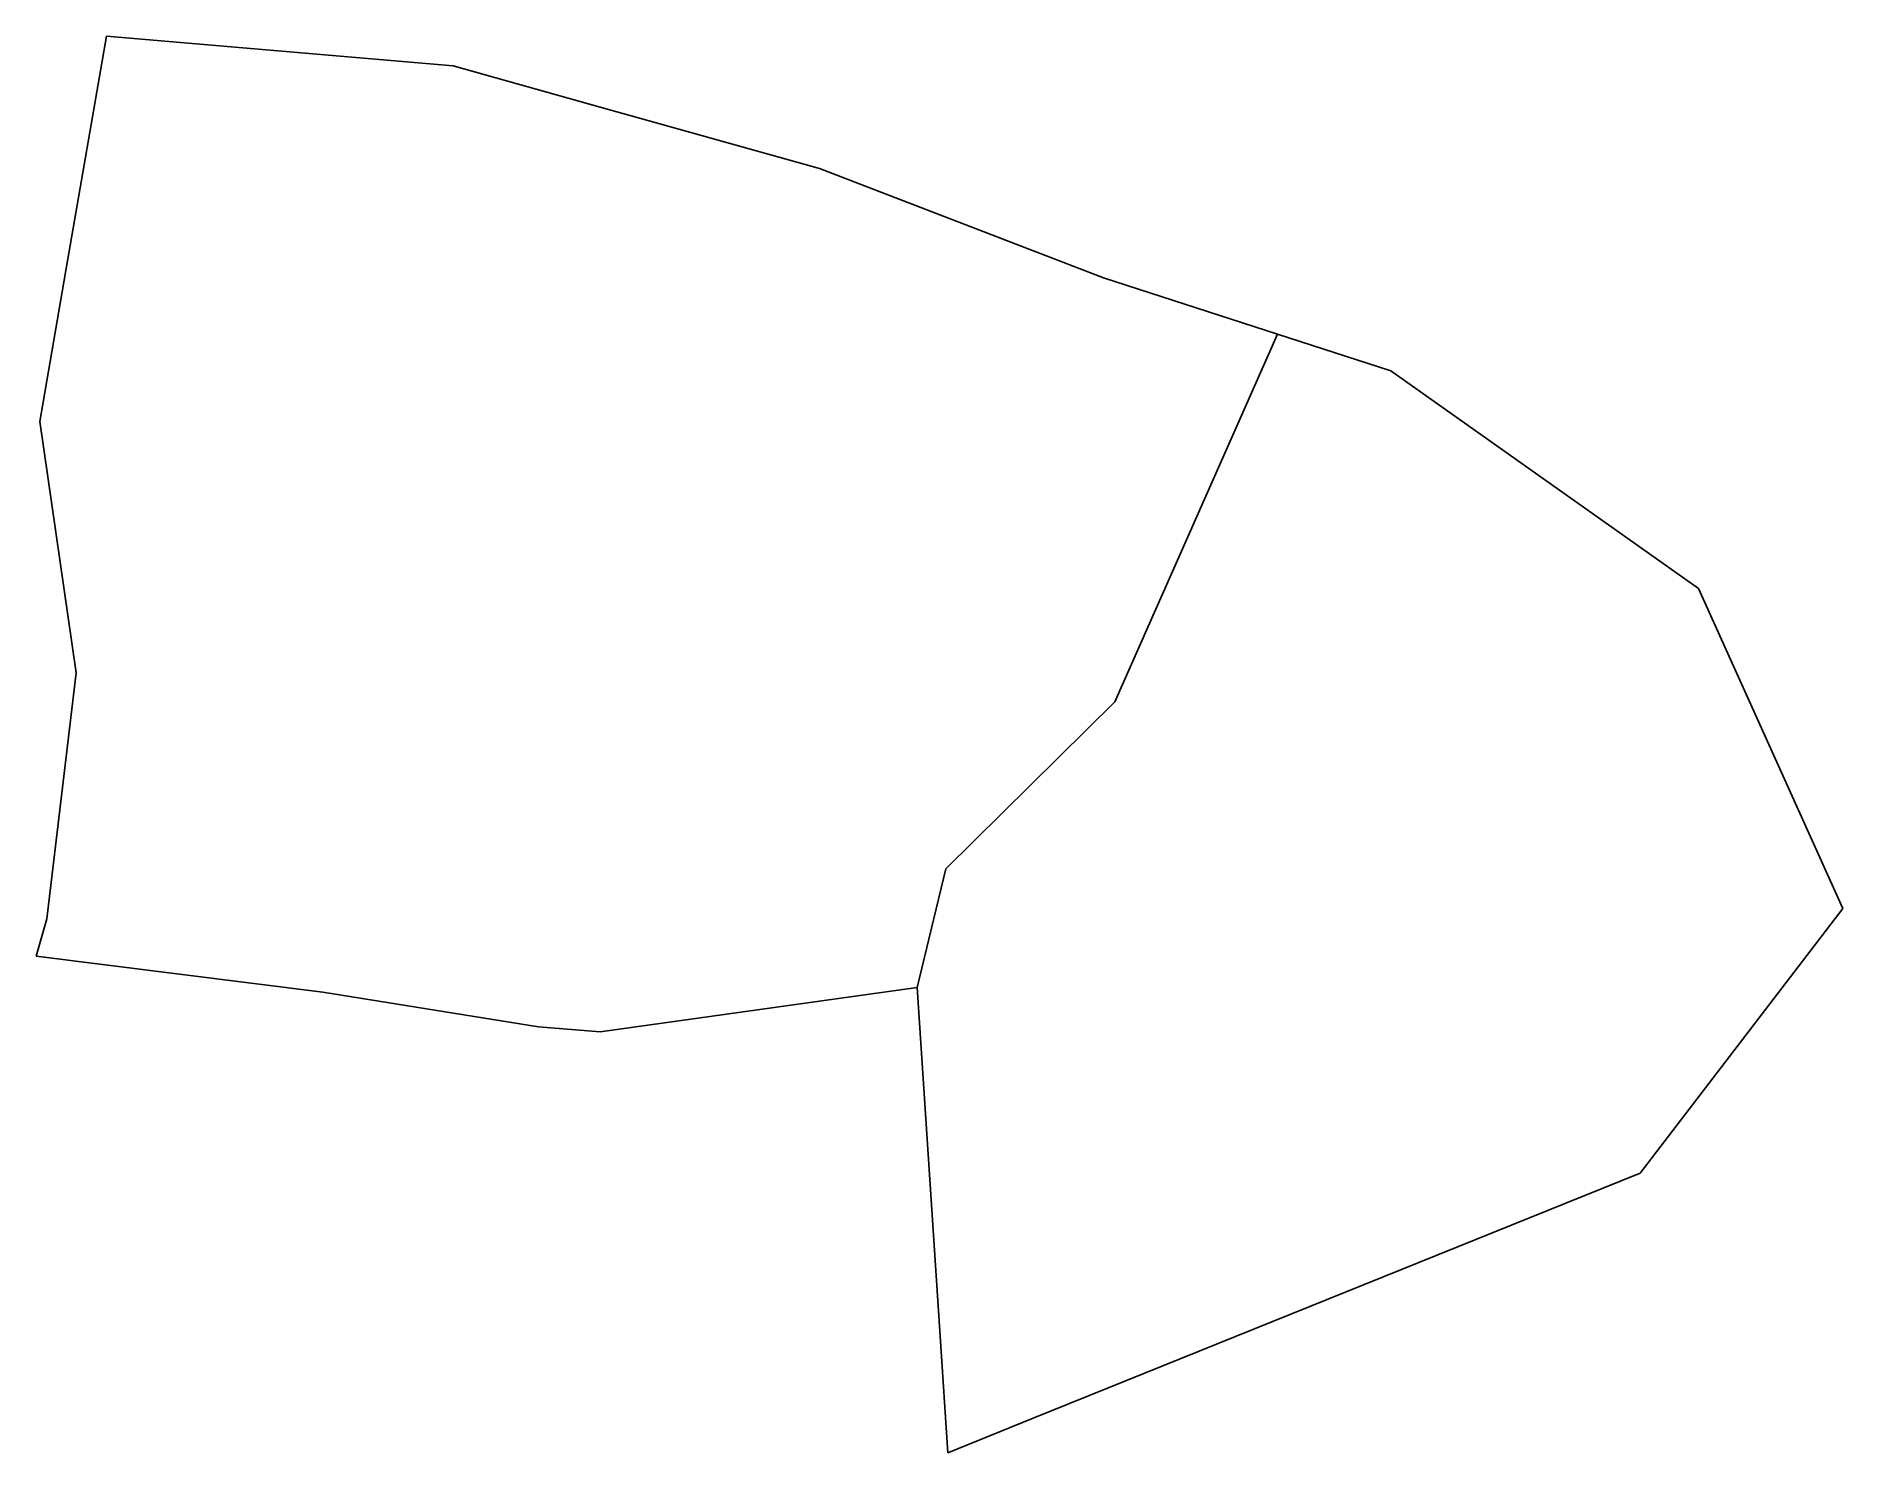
# Model space of a CAD drawing. Extents: x -83.25 to -81.79, y 45.14 to 46.29.
import ezdxf

# ---------------------------------------------------------------- set-up
doc = ezdxf.new("R2010")
doc.units = 0
doc.header["$MEASUREMENT"] = 0
doc.layers.add('GEO_', color=7, linetype='Continuous')

msp = doc.modelspace()

# ---------------------------------------------------------------- linework, layer by layer
at = {"layer": 'GEO_', "color": 7, "true_color": 0xffffff}
for p, q in [((-83.1975, 46.2867), (-83.2289, 46.105)), ((-83.1975, 46.2867), (-83.2289, 46.105)), ((-83.1975, 46.2867), (-83.2289, 46.105)), ((-83.2289, 46.105), (-83.1975, 46.2867)), ((-83.1975, 46.2867), (-83.2289, 46.105)), ((-83.1975, 46.2867), (-83.2289, 46.105)), ((-83.1975, 46.2867), (-83.2289, 46.105)), ((-83.2289, 46.105), (-83.1975, 46.2867)), ((-83.2289, 46.105), (-83.1975, 46.2867)), ((-83.2289, 46.105), (-83.1975, 46.2867)), ((-83.2289, 46.105), (-83.1975, 46.2867)), ((-83.1975, 46.2867), (-83.2289, 46.105)), ((-83.2289, 46.105), (-83.1975, 46.2867)), ((-83.2289, 46.105), (-83.1975, 46.2867)), ((-83.2289, 46.105), (-83.1975, 46.2867)), ((-83.1975, 46.2867), (-83.2289, 46.105)), ((-83.1975, 46.2867), (-83.1975, 46.2867)), ((-83.1975, 46.2867), (-83.1975, 46.2867)), ((-83.1975, 46.2867), (-82.9175, 46.2626)), ((-82.9175, 46.2626), (-83.1975, 46.2867)), ((-83.1975, 46.2867), (-83.1975, 46.2867)), ((-83.1975, 46.2867), (-82.9175, 46.2626)), ((-82.9175, 46.2626), (-83.1975, 46.2867)), ((-83.1975, 46.2867), (-83.1975, 46.2867)), ((-82.9175, 46.2626), (-83.1975, 46.2867)), ((-82.9175, 46.2626), (-83.1975, 46.2867)), ((-82.9175, 46.2626), (-83.1975, 46.2867)), ((-83.1975, 46.2867), (-83.1975, 46.2867)), ((-83.1975, 46.2867), (-82.9175, 46.2626)), ((-82.9175, 46.2626), (-83.1975, 46.2867)), ((-82.9175, 46.2626), (-83.1975, 46.2867)), ((-82.9175, 46.2626), (-83.1975, 46.2867)), ((-83.1975, 46.2867), (-83.1975, 46.2867)), ((-83.1975, 46.2867), (-82.9175, 46.2626)), ((-82.9175, 46.2626), (-82.7986, 46.2292)), ((-82.9175, 46.2626), (-82.7986, 46.2292)), ((-82.9175, 46.2626), (-82.9175, 46.2626)), ((-82.9175, 46.2626), (-82.7986, 46.2292)), ((-82.7986, 46.2292), (-82.9175, 46.2626)), ((-82.9175, 46.2626), (-82.7986, 46.2292)), ((-82.9175, 46.2626), (-82.7986, 46.2292)), ((-82.9175, 46.2626), (-82.9175, 46.2626)), ((-82.9175, 46.2626), (-82.7986, 46.2292)), ((-82.7986, 46.2292), (-82.9175, 46.2626)), ((-82.7986, 46.2292), (-82.9175, 46.2626)), ((-82.7986, 46.2292), (-82.9175, 46.2626)), ((-82.7986, 46.2292), (-82.9175, 46.2626)), ((-82.9175, 46.2626), (-82.9175, 46.2626)), ((-82.9175, 46.2626), (-82.7986, 46.2292)), ((-82.7986, 46.2292), (-82.9175, 46.2626)), ((-82.7986, 46.2292), (-82.9175, 46.2626)), ((-82.7986, 46.2292), (-82.9175, 46.2626)), ((-82.9175, 46.2626), (-82.9175, 46.2626)), ((-82.9175, 46.2626), (-82.7986, 46.2292)), ((-82.7986, 46.2292), (-82.6214, 46.1798)), ((-82.7986, 46.2292), (-82.6214, 46.1798)), ((-82.7986, 46.2292), (-82.7986, 46.2292)), ((-82.7986, 46.2292), (-82.6214, 46.1798)), ((-82.6214, 46.1798), (-82.7986, 46.2292)), ((-82.7986, 46.2292), (-82.6214, 46.1798)), ((-82.7986, 46.2292), (-82.6214, 46.1798)), ((-82.7986, 46.2292), (-82.7986, 46.2292)), ((-82.7986, 46.2292), (-82.6214, 46.1798)), ((-82.6214, 46.1798), (-82.7986, 46.2292)), ((-82.6214, 46.1798), (-82.7986, 46.2292)), ((-82.6214, 46.1798), (-82.7986, 46.2292)), ((-82.6214, 46.1798), (-82.7986, 46.2292)), ((-82.7986, 46.2292), (-82.7986, 46.2292)), ((-82.7986, 46.2292), (-82.6214, 46.1798)), ((-82.6214, 46.1798), (-82.7986, 46.2292)), ((-82.6214, 46.1798), (-82.7986, 46.2292)), ((-82.6214, 46.1798), (-82.7986, 46.2292)), ((-82.7986, 46.2292), (-82.7986, 46.2292)), ((-82.7986, 46.2292), (-82.6214, 46.1798)), ((-82.6214, 46.1798), (-82.392, 46.0913)), ((-82.392, 46.0913), (-82.6214, 46.1798)), ((-82.6214, 46.1798), (-82.6214, 46.1798)), ((-82.6214, 46.1798), (-82.392, 46.0913)), ((-82.392, 46.0913), (-82.6214, 46.1798)), ((-82.6214, 46.1798), (-82.6214, 46.1798)), ((-82.6214, 46.1798), (-82.392, 46.0913)), ((-82.6214, 46.1798), (-82.392, 46.0913)), ((-82.6214, 46.1798), (-82.6214, 46.1798)), ((-82.6214, 46.1798), (-82.392, 46.0913)), ((-82.392, 46.0913), (-82.6214, 46.1798)), ((-82.6214, 46.1798), (-82.392, 46.0913)), ((-82.6214, 46.1798), (-82.392, 46.0913)), ((-82.6214, 46.1798), (-82.6214, 46.1798)), ((-82.6214, 46.1798), (-82.392, 46.0913)), ((-82.392, 46.0913), (-82.6214, 46.1798)), ((-82.392, 46.0913), (-82.6214, 46.1798)), ((-82.392, 46.0913), (-82.6214, 46.1798)), ((-82.392, 46.0913), (-82.6214, 46.1798)), ((-82.6214, 46.1798), (-82.6214, 46.1798)), ((-82.6214, 46.1798), (-82.392, 46.0913)), ((-82.392, 46.0913), (-82.6214, 46.1798)), ((-82.392, 46.0913), (-82.6214, 46.1798)), ((-82.392, 46.0913), (-82.6214, 46.1798)), ((-82.6214, 46.1798), (-82.6214, 46.1798)), ((-82.6214, 46.1798), (-82.392, 46.0913)), ((-82.392, 46.0913), (-82.6214, 46.1798)), ((-82.392, 46.0913), (-82.6214, 46.1798)), ((-82.392, 46.0913), (-82.6214, 46.1798)), ((-82.6214, 46.1798), (-82.6214, 46.1798)), ((-82.6214, 46.1798), (-82.392, 46.0913)), ((-82.392, 46.0913), (-82.6214, 46.1798)), ((-82.392, 46.0913), (-82.6214, 46.1798)), ((-82.392, 46.0913), (-82.6214, 46.1798)), ((-82.6214, 46.1798), (-82.6214, 46.1798)), ((-82.6214, 46.1798), (-82.392, 46.0913)), ((-82.392, 46.0913), (-82.6214, 46.1798)), ((-82.392, 46.0913), (-82.6214, 46.1798)), ((-82.392, 46.0913), (-82.6214, 46.1798)), ((-82.6214, 46.1798), (-82.6214, 46.1798)), ((-82.6214, 46.1798), (-82.392, 46.0913)), ((-83.2289, 46.105), (-83.2513, 45.9753)), ((-83.2289, 46.105), (-83.2513, 45.9753)), ((-83.2289, 46.105), (-83.2513, 45.9753)), ((-83.2513, 45.9753), (-83.2289, 46.105)), ((-83.2289, 46.105), (-83.2513, 45.9753)), ((-83.2289, 46.105), (-83.2513, 45.9753)), ((-83.2289, 46.105), (-83.2513, 45.9753)), ((-83.2513, 45.9753), (-83.2289, 46.105)), ((-83.2513, 45.9753), (-83.2289, 46.105)), ((-83.2513, 45.9753), (-83.2289, 46.105)), ((-83.2513, 45.9753), (-83.2289, 46.105)), ((-83.2289, 46.105), (-83.2513, 45.9753)), ((-83.2513, 45.9753), (-83.2289, 46.105)), ((-83.2513, 45.9753), (-83.2289, 46.105)), ((-83.2513, 45.9753), (-83.2289, 46.105)), ((-83.2289, 46.105), (-83.2513, 45.9753)), ((-83.2289, 46.105), (-83.2289, 46.105)), ((-83.2289, 46.105), (-83.2289, 46.105)), ((-83.2289, 46.105), (-83.2289, 46.105)), ((-83.2289, 46.105), (-83.2289, 46.105)), ((-82.392, 46.0913), (-82.2512, 46.0459)), ((-82.392, 46.0913), (-82.2512, 46.0459)), ((-82.392, 46.0913), (-82.392, 46.0913)), ((-82.392, 46.0913), (-82.2512, 46.0459)), ((-82.2512, 46.0459), (-82.392, 46.0913)), ((-82.392, 46.0913), (-82.2512, 46.0459)), ((-82.392, 46.0913), (-82.2512, 46.0459)), ((-82.392, 46.0913), (-82.392, 46.0913)), ((-82.392, 46.0913), (-82.2512, 46.0459)), ((-82.2512, 46.0459), (-82.392, 46.0913)), ((-82.392, 46.0913), (-82.2512, 46.0459)), ((-82.392, 46.0913), (-82.2512, 46.0459)), ((-82.392, 46.0913), (-82.392, 46.0913)), ((-82.392, 46.0913), (-82.2512, 46.0459)), ((-82.2512, 46.0459), (-82.392, 46.0913)), ((-82.392, 46.0913), (-82.2512, 46.0459)), ((-82.392, 46.0913), (-82.2512, 46.0459)), ((-82.392, 46.0913), (-82.392, 46.0913)), ((-82.392, 46.0913), (-82.2512, 46.0459)), ((-82.2512, 46.0459), (-82.392, 46.0913)), ((-82.2512, 46.0459), (-82.392, 46.0913)), ((-82.2512, 46.0459), (-82.392, 46.0913)), ((-82.2512, 46.0459), (-82.392, 46.0913)), ((-82.392, 46.0913), (-82.392, 46.0913)), ((-82.392, 46.0913), (-82.2512, 46.0459)), ((-82.2512, 46.0459), (-82.392, 46.0913)), ((-82.2512, 46.0459), (-82.392, 46.0913)), ((-82.2512, 46.0459), (-82.392, 46.0913)), ((-82.392, 46.0913), (-82.392, 46.0913)), ((-82.392, 46.0913), (-82.2512, 46.0459)), ((-82.2512, 46.0459), (-82.392, 46.0913)), ((-82.2512, 46.0459), (-82.392, 46.0913)), ((-82.2512, 46.0459), (-82.392, 46.0913)), ((-82.392, 46.0913), (-82.392, 46.0913)), ((-82.392, 46.0913), (-82.2512, 46.0459)), ((-82.2512, 46.0459), (-82.392, 46.0913)), ((-82.2512, 46.0459), (-82.392, 46.0913)), ((-82.2512, 46.0459), (-82.392, 46.0913)), ((-82.392, 46.0913), (-82.392, 46.0913)), ((-82.392, 46.0913), (-82.2512, 46.0459)), ((-82.2512, 46.0459), (-82.392, 46.0913)), ((-82.2512, 46.0459), (-82.392, 46.0913)), ((-82.2512, 46.0459), (-82.392, 46.0913)), ((-82.392, 46.0913), (-82.392, 46.0913)), ((-82.392, 46.0913), (-82.2512, 46.0459)), ((-82.2512, 46.0459), (-82.3827, 45.7487)), ((-82.2512, 46.0459), (-82.3827, 45.7487)), ((-82.2512, 46.0459), (-82.3827, 45.7487)), ((-82.3827, 45.7487), (-82.2512, 46.0459)), ((-82.2512, 46.0459), (-82.2512, 46.0459)), ((-82.2512, 46.0459), (-82.1596, 46.0161)), ((-82.2512, 46.0459), (-82.1596, 46.0161)), ((-82.2512, 46.0459), (-82.2512, 46.0459)), ((-82.2512, 46.0459), (-82.1596, 46.0161)), ((-82.1596, 46.0161), (-82.2512, 46.0459)), ((-82.2512, 46.0459), (-82.1596, 46.0161)), ((-82.2512, 46.0459), (-82.1596, 46.0161)), ((-82.2512, 46.0459), (-82.2512, 46.0459)), ((-82.2512, 46.0459), (-82.1596, 46.0161)), ((-82.1596, 46.0161), (-82.2512, 46.0459)), ((-82.2512, 46.0459), (-82.1596, 46.0161)), ((-82.2512, 46.0459), (-82.1596, 46.0161)), ((-82.2512, 46.0459), (-82.2512, 46.0459)), ((-82.2512, 46.0459), (-82.1596, 46.0161)), ((-82.1596, 46.0161), (-82.2512, 46.0459)), ((-82.2512, 46.0459), (-82.2512, 46.0459)), ((-82.2512, 46.0459), (-82.2512, 46.0459)), ((-82.1596, 46.0161), (-82.2512, 46.0459)), ((-82.1596, 46.0161), (-82.2512, 46.0459)), ((-82.1596, 46.0161), (-82.2512, 46.0459)), ((-82.2512, 46.0459), (-82.2512, 46.0459)), ((-82.2512, 46.0459), (-82.1596, 46.0161)), ((-82.1596, 46.0161), (-82.2512, 46.0459)), ((-82.1596, 46.0161), (-82.2512, 46.0459)), ((-82.1596, 46.0161), (-82.2512, 46.0459)), ((-82.2512, 46.0459), (-82.2512, 46.0459)), ((-82.2512, 46.0459), (-82.1596, 46.0161)), ((-82.1596, 46.0161), (-82.2512, 46.0459)), ((-82.1596, 46.0161), (-82.2512, 46.0459)), ((-82.1596, 46.0161), (-82.2512, 46.0459)), ((-82.2512, 46.0459), (-82.2512, 46.0459)), ((-82.2512, 46.0459), (-82.1596, 46.0161)), ((-82.1596, 46.0161), (-81.9111, 45.8402)), ((-82.1596, 46.0161), (-81.9111, 45.8402)), ((-82.1596, 46.0161), (-82.1596, 46.0161)), ((-82.1596, 46.0161), (-81.9111, 45.8402)), ((-81.9111, 45.8402), (-82.1596, 46.0161)), ((-82.1596, 46.0161), (-81.9111, 45.8402)), ((-82.1596, 46.0161), (-81.9111, 45.8402)), ((-82.1596, 46.0161), (-82.1596, 46.0161)), ((-82.1596, 46.0161), (-81.9111, 45.8402)), ((-81.9111, 45.8402), (-82.1596, 46.0161)), ((-82.1596, 46.0161), (-81.9111, 45.8402)), ((-82.1596, 46.0161), (-81.9111, 45.8402)), ((-82.1596, 46.0161), (-82.1596, 46.0161)), ((-82.1596, 46.0161), (-81.9111, 45.8402)), ((-81.9111, 45.8402), (-82.1596, 46.0161)), ((-81.9111, 45.8402), (-82.1596, 46.0161)), ((-81.9111, 45.8402), (-82.1596, 46.0161)), ((-81.9111, 45.8402), (-82.1596, 46.0161)), ((-82.1596, 46.0161), (-82.1596, 46.0161)), ((-82.1596, 46.0161), (-81.9111, 45.8402)), ((-81.9111, 45.8402), (-82.1596, 46.0161)), ((-81.9111, 45.8402), (-82.1596, 46.0161)), ((-81.9111, 45.8402), (-82.1596, 46.0161)), ((-82.1596, 46.0161), (-82.1596, 46.0161)), ((-82.1596, 46.0161), (-81.9111, 45.8402)), ((-81.9111, 45.8402), (-82.1596, 46.0161)), ((-81.9111, 45.8402), (-82.1596, 46.0161)), ((-81.9111, 45.8402), (-82.1596, 46.0161)), ((-82.1596, 46.0161), (-82.1596, 46.0161)), ((-82.1596, 46.0161), (-81.9111, 45.8402)), ((-83.2513, 45.9753), (-83.2219, 45.7722)), ((-83.2513, 45.9753), (-83.2219, 45.7722)), ((-83.2513, 45.9753), (-83.2513, 45.9753)), ((-83.2513, 45.9753), (-83.2219, 45.7722)), ((-83.2219, 45.7722), (-83.2513, 45.9753)), ((-83.2513, 45.9753), (-83.2219, 45.7722)), ((-83.2513, 45.9753), (-83.2219, 45.7722)), ((-83.2513, 45.9753), (-83.2513, 45.9753)), ((-83.2513, 45.9753), (-83.2219, 45.7722)), ((-83.2219, 45.7722), (-83.2513, 45.9753)), ((-83.2513, 45.9753), (-83.2219, 45.7722)), ((-83.2513, 45.9753), (-83.2219, 45.7722)), ((-83.2513, 45.9753), (-83.2513, 45.9753)), ((-83.2513, 45.9753), (-83.2219, 45.7722)), ((-83.2219, 45.7722), (-83.2513, 45.9753)), ((-83.2219, 45.7722), (-83.2513, 45.9753)), ((-83.2219, 45.7722), (-83.2513, 45.9753)), ((-83.2219, 45.7722), (-83.2513, 45.9753)), ((-83.2513, 45.9753), (-83.2513, 45.9753)), ((-83.2513, 45.9753), (-83.2219, 45.7722)), ((-83.2219, 45.7722), (-83.2513, 45.9753)), ((-83.2219, 45.7722), (-83.2513, 45.9753)), ((-83.2219, 45.7722), (-83.2513, 45.9753)), ((-83.2513, 45.9753), (-83.2513, 45.9753)), ((-83.2513, 45.9753), (-83.2219, 45.7722)), ((-83.2219, 45.7722), (-83.2513, 45.9753)), ((-83.2219, 45.7722), (-83.2513, 45.9753)), ((-83.2219, 45.7722), (-83.2513, 45.9753)), ((-83.2513, 45.9753), (-83.2513, 45.9753)), ((-83.2513, 45.9753), (-83.2219, 45.7722)), ((-83.2219, 45.7722), (-83.2513, 45.9753)), ((-83.2219, 45.7722), (-83.2513, 45.9753)), ((-83.2219, 45.7722), (-83.2513, 45.9753)), ((-83.2513, 45.9753), (-83.2513, 45.9753)), ((-83.2513, 45.9753), (-83.2219, 45.7722)), ((-81.9111, 45.8402), (-81.7944, 45.5816)), ((-81.9111, 45.8402), (-81.7944, 45.5816)), ((-81.9111, 45.8402), (-81.9111, 45.8402)), ((-81.9111, 45.8402), (-81.7944, 45.5816)), ((-81.7944, 45.5816), (-81.9111, 45.8402)), ((-81.9111, 45.8402), (-81.9111, 45.8402)), ((-81.9111, 45.8402), (-81.7944, 45.5816)), ((-81.9111, 45.8402), (-81.9111, 45.8402)), ((-81.9111, 45.8402), (-81.7944, 45.5816)), ((-81.7944, 45.5816), (-81.9111, 45.8402)), ((-81.9111, 45.8402), (-81.9111, 45.8402)), ((-81.9111, 45.8402), (-81.9111, 45.8402)), ((-81.9111, 45.8402), (-81.7944, 45.5816)), ((-81.9111, 45.8402), (-81.7944, 45.5816)), ((-81.9111, 45.8402), (-81.9111, 45.8402)), ((-81.9111, 45.8402), (-81.7944, 45.5816)), ((-81.7944, 45.5816), (-81.9111, 45.8402)), ((-81.9111, 45.8402), (-81.9111, 45.8402)), ((-81.9111, 45.8402), (-81.9111, 45.8402)), ((-81.9111, 45.8402), (-81.9111, 45.8402)), ((-81.7944, 45.5816), (-81.9111, 45.8402)), ((-81.7944, 45.5816), (-81.9111, 45.8402)), ((-81.7944, 45.5816), (-81.9111, 45.8402)), ((-81.9111, 45.8402), (-81.9111, 45.8402)), ((-81.9111, 45.8402), (-81.7944, 45.5816)), ((-83.2219, 45.7722), (-83.2456, 45.5734)), ((-83.2219, 45.7722), (-83.2456, 45.5734)), ((-83.2219, 45.7722), (-83.2456, 45.5734)), ((-83.2456, 45.5734), (-83.2219, 45.7722)), ((-83.2219, 45.7722), (-83.2456, 45.5734)), ((-83.2219, 45.7722), (-83.2456, 45.5734)), ((-83.2219, 45.7722), (-83.2456, 45.5734)), ((-83.2456, 45.5734), (-83.2219, 45.7722)), ((-83.2219, 45.7722), (-83.2456, 45.5734)), ((-83.2219, 45.7722), (-83.2456, 45.5734)), ((-83.2219, 45.7722), (-83.2456, 45.5734)), ((-83.2456, 45.5734), (-83.2219, 45.7722)), ((-83.2456, 45.5734), (-83.2219, 45.7722)), ((-83.2456, 45.5734), (-83.2219, 45.7722)), ((-83.2456, 45.5734), (-83.2219, 45.7722)), ((-83.2219, 45.7722), (-83.2456, 45.5734)), ((-83.2456, 45.5734), (-83.2219, 45.7722)), ((-83.2456, 45.5734), (-83.2219, 45.7722)), ((-83.2456, 45.5734), (-83.2219, 45.7722)), ((-83.2219, 45.7722), (-83.2456, 45.5734)), ((-83.2456, 45.5734), (-83.2219, 45.7722)), ((-83.2456, 45.5734), (-83.2219, 45.7722)), ((-83.2456, 45.5734), (-83.2219, 45.7722)), ((-83.2219, 45.7722), (-83.2456, 45.5734)), ((-83.2456, 45.5734), (-83.2219, 45.7722)), ((-83.2456, 45.5734), (-83.2219, 45.7722)), ((-83.2456, 45.5734), (-83.2219, 45.7722)), ((-83.2219, 45.7722), (-83.2456, 45.5734)), ((-83.2219, 45.7722), (-83.2219, 45.7722)), ((-83.2219, 45.7722), (-83.2219, 45.7722)), ((-83.2219, 45.7722), (-83.2219, 45.7722)), ((-83.2219, 45.7722), (-83.2219, 45.7722)), ((-83.2219, 45.7722), (-83.2219, 45.7722)), ((-83.2219, 45.7722), (-83.2219, 45.7722)), ((-83.2219, 45.7722), (-83.2219, 45.7722)), ((-82.3827, 45.7487), (-82.5194, 45.6138)), ((-82.3827, 45.7487), (-82.5194, 45.6138)), ((-82.3827, 45.7487), (-82.5194, 45.6138)), ((-82.5194, 45.6138), (-82.3827, 45.7487)), ((-82.3827, 45.7487), (-82.3827, 45.7487)), ((-82.5194, 45.6138), (-82.5425, 45.5178)), ((-82.5194, 45.6138), (-82.5425, 45.5178)), ((-82.5194, 45.6138), (-82.5425, 45.5178)), ((-82.5425, 45.5178), (-82.5194, 45.6138)), ((-82.5194, 45.6138), (-82.5194, 45.6138)), ((-81.7944, 45.5816), (-81.9583, 45.3678)), ((-81.7944, 45.5816), (-81.9583, 45.3678)), ((-81.7944, 45.5816), (-81.9583, 45.3678)), ((-81.9583, 45.3678), (-81.7944, 45.5816)), ((-81.7944, 45.5816), (-81.9583, 45.3678)), ((-81.7944, 45.5816), (-81.9583, 45.3678)), ((-81.9583, 45.3678), (-81.7944, 45.5816)), ((-81.9583, 45.3678), (-81.7944, 45.5816)), ((-81.9583, 45.3678), (-81.7944, 45.5816)), ((-81.9583, 45.3678), (-81.7944, 45.5816)), ((-81.7944, 45.5816), (-81.9583, 45.3678)), ((-81.7944, 45.5816), (-81.9583, 45.3678)), ((-81.7944, 45.5816), (-81.9583, 45.3678)), ((-81.7944, 45.5816), (-81.9583, 45.3678)), ((-81.9583, 45.3678), (-81.7944, 45.5816)), ((-81.7944, 45.5816), (-81.7944, 45.5816)), ((-81.7944, 45.5816), (-81.7944, 45.5816)), ((-81.7944, 45.5816), (-81.7944, 45.5816)), ((-81.7944, 45.5816), (-81.7944, 45.5816)), ((-81.7944, 45.5816), (-81.7944, 45.5816)), ((-81.7944, 45.5816), (-81.7944, 45.5816)), ((-83.2456, 45.5734), (-83.2544, 45.5433)), ((-83.2456, 45.5734), (-83.2544, 45.5433)), ((-83.2456, 45.5734), (-83.2544, 45.5433)), ((-83.2544, 45.5433), (-83.2456, 45.5734)), ((-83.2456, 45.5734), (-83.2544, 45.5433)), ((-83.2456, 45.5734), (-83.2544, 45.5433)), ((-83.2456, 45.5734), (-83.2544, 45.5433)), ((-83.2544, 45.5433), (-83.2456, 45.5734)), ((-83.2456, 45.5734), (-83.2544, 45.5433)), ((-83.2456, 45.5734), (-83.2544, 45.5433)), ((-83.2456, 45.5734), (-83.2544, 45.5433)), ((-83.2544, 45.5433), (-83.2456, 45.5734)), ((-83.2544, 45.5433), (-83.2456, 45.5734)), ((-83.2544, 45.5433), (-83.2456, 45.5734)), ((-83.2544, 45.5433), (-83.2456, 45.5734)), ((-83.2456, 45.5734), (-83.2544, 45.5433)), ((-83.2544, 45.5433), (-83.2456, 45.5734)), ((-83.2544, 45.5433), (-83.2456, 45.5734)), ((-83.2544, 45.5433), (-83.2456, 45.5734)), ((-83.2456, 45.5734), (-83.2544, 45.5433)), ((-83.2544, 45.5433), (-83.2456, 45.5734)), ((-83.2544, 45.5433), (-83.2456, 45.5734)), ((-83.2544, 45.5433), (-83.2456, 45.5734)), ((-83.2456, 45.5734), (-83.2544, 45.5433)), ((-83.2544, 45.5433), (-83.2456, 45.5734)), ((-83.2544, 45.5433), (-83.2456, 45.5734)), ((-83.2544, 45.5433), (-83.2456, 45.5734)), ((-83.2456, 45.5734), (-83.2544, 45.5433)), ((-83.2456, 45.5734), (-83.2456, 45.5734)), ((-83.2456, 45.5734), (-83.2456, 45.5734)), ((-83.2456, 45.5734), (-83.2456, 45.5734)), ((-83.2456, 45.5734), (-83.2456, 45.5734)), ((-83.2456, 45.5734), (-83.2456, 45.5734)), ((-83.2456, 45.5734), (-83.2456, 45.5734)), ((-83.2456, 45.5734), (-83.2456, 45.5734)), ((-83.2544, 45.5433), (-83.2544, 45.5433)), ((-83.2544, 45.5433), (-83.2544, 45.5433)), ((-83.2544, 45.5433), (-83.2544, 45.5433)), ((-83.2544, 45.5433), (-83.0228, 45.5141)), ((-83.0228, 45.5141), (-83.2544, 45.5433)), ((-83.2544, 45.5433), (-83.2544, 45.5433)), ((-83.2544, 45.5433), (-83.0228, 45.5141)), ((-83.0228, 45.5141), (-83.2544, 45.5433)), ((-83.2544, 45.5433), (-83.2544, 45.5433)), ((-83.2544, 45.5433), (-83.0228, 45.5141)), ((-83.0228, 45.5141), (-83.2544, 45.5433)), ((-83.2544, 45.5433), (-83.2544, 45.5433)), ((-83.2544, 45.5433), (-83.0228, 45.5141)), ((-83.0228, 45.5141), (-83.2544, 45.5433)), ((-83.2544, 45.5433), (-83.2544, 45.5433)), ((-83.2544, 45.5433), (-83.2544, 45.5433)), ((-83.0228, 45.5141), (-83.2544, 45.5433)), ((-83.0228, 45.5141), (-83.2544, 45.5433)), ((-83.0228, 45.5141), (-83.2544, 45.5433)), ((-83.2544, 45.5433), (-83.2544, 45.5433)), ((-83.2544, 45.5433), (-83.0228, 45.5141)), ((-83.0228, 45.5141), (-83.2544, 45.5433)), ((-83.0228, 45.5141), (-83.2544, 45.5433)), ((-83.0228, 45.5141), (-83.2544, 45.5433)), ((-83.2544, 45.5433), (-83.2544, 45.5433)), ((-83.2544, 45.5433), (-83.0228, 45.5141)), ((-83.0228, 45.5141), (-83.2544, 45.5433)), ((-83.0228, 45.5141), (-83.2544, 45.5433)), ((-83.0228, 45.5141), (-83.2544, 45.5433)), ((-83.2544, 45.5433), (-83.2544, 45.5433)), ((-83.2544, 45.5433), (-83.0228, 45.5141)), ((-83.0228, 45.5141), (-83.2544, 45.5433)), ((-83.0228, 45.5141), (-83.2544, 45.5433)), ((-83.0228, 45.5141), (-83.2544, 45.5433)), ((-83.2544, 45.5433), (-83.2544, 45.5433)), ((-83.2544, 45.5433), (-83.0228, 45.5141)), ((-83.0228, 45.5141), (-82.8483, 45.4861)), ((-83.0228, 45.5141), (-82.8483, 45.4861)), ((-83.0228, 45.5141), (-83.0228, 45.5141)), ((-83.0228, 45.5141), (-82.8483, 45.4861)), ((-82.8483, 45.4861), (-83.0228, 45.5141)), ((-83.0228, 45.5141), (-82.8483, 45.4861)), ((-83.0228, 45.5141), (-82.8483, 45.4861)), ((-83.0228, 45.5141), (-83.0228, 45.5141)), ((-83.0228, 45.5141), (-82.8483, 45.4861)), ((-82.8483, 45.4861), (-83.0228, 45.5141)), ((-83.0228, 45.5141), (-83.0228, 45.5141)), ((-83.0228, 45.5141), (-82.8483, 45.4861)), ((-83.0228, 45.5141), (-83.0228, 45.5141)), ((-83.0228, 45.5141), (-82.8483, 45.4861)), ((-82.8483, 45.4861), (-83.0228, 45.5141)), ((-83.0228, 45.5141), (-82.8483, 45.4861)), ((-83.0228, 45.5141), (-82.8483, 45.4861)), ((-83.0228, 45.5141), (-83.0228, 45.5141)), ((-83.0228, 45.5141), (-82.8483, 45.4861)), ((-82.8483, 45.4861), (-83.0228, 45.5141)), ((-82.8483, 45.4861), (-83.0228, 45.5141)), ((-82.8483, 45.4861), (-83.0228, 45.5141)), ((-82.8483, 45.4861), (-83.0228, 45.5141)), ((-83.0228, 45.5141), (-83.0228, 45.5141)), ((-83.0228, 45.5141), (-82.8483, 45.4861)), ((-82.8483, 45.4861), (-83.0228, 45.5141)), ((-82.8483, 45.4861), (-83.0228, 45.5141)), ((-82.8483, 45.4861), (-83.0228, 45.5141)), ((-83.0228, 45.5141), (-83.0228, 45.5141)), ((-83.0228, 45.5141), (-82.8483, 45.4861)), ((-82.8483, 45.4861), (-83.0228, 45.5141)), ((-82.8483, 45.4861), (-83.0228, 45.5141)), ((-82.8483, 45.4861), (-83.0228, 45.5141)), ((-83.0228, 45.5141), (-83.0228, 45.5141)), ((-83.0228, 45.5141), (-82.8483, 45.4861)), ((-82.8483, 45.4861), (-83.0228, 45.5141)), ((-82.8483, 45.4861), (-83.0228, 45.5141)), ((-82.8483, 45.4861), (-83.0228, 45.5141)), ((-83.0228, 45.5141), (-83.0228, 45.5141)), ((-83.0228, 45.5141), (-82.8483, 45.4861)), ((-82.7986, 45.482), (-82.5425, 45.5178)), ((-82.7986, 45.482), (-82.5425, 45.5178)), ((-82.7986, 45.482), (-82.5425, 45.5178)), ((-82.5425, 45.5178), (-82.7986, 45.482)), ((-82.7986, 45.482), (-82.5425, 45.5178)), ((-82.7986, 45.482), (-82.5425, 45.5178)), ((-82.7986, 45.482), (-82.5425, 45.5178)), ((-82.5425, 45.5178), (-82.7986, 45.482)), ((-82.7986, 45.482), (-82.5425, 45.5178)), ((-82.7986, 45.482), (-82.5425, 45.5178)), ((-82.7986, 45.482), (-82.5425, 45.5178)), ((-82.5425, 45.5178), (-82.7986, 45.482)), ((-82.7986, 45.482), (-82.5425, 45.5178)), ((-82.7986, 45.482), (-82.5425, 45.5178)), ((-82.5425, 45.5178), (-82.7986, 45.482)), ((-82.5425, 45.5178), (-82.7986, 45.482)), ((-82.5425, 45.5178), (-82.7986, 45.482)), ((-82.5425, 45.5178), (-82.7986, 45.482)), ((-82.7986, 45.482), (-82.5425, 45.5178)), ((-82.5425, 45.5178), (-82.7986, 45.482)), ((-82.5425, 45.5178), (-82.7986, 45.482)), ((-82.5425, 45.5178), (-82.7986, 45.482)), ((-82.7986, 45.482), (-82.5425, 45.5178)), ((-82.5425, 45.5178), (-82.7986, 45.482)), ((-82.5425, 45.5178), (-82.7986, 45.482)), ((-82.5425, 45.5178), (-82.7986, 45.482)), ((-82.7986, 45.482), (-82.5425, 45.5178)), ((-82.5425, 45.5178), (-82.5239, 45.2361)), ((-82.5425, 45.5178), (-82.5239, 45.2361)), ((-82.5425, 45.5178), (-82.5425, 45.5178)), ((-82.5425, 45.5178), (-82.5239, 45.2361)), ((-82.5239, 45.2361), (-82.5425, 45.5178)), ((-82.5425, 45.5178), (-82.5239, 45.2361)), ((-82.5425, 45.5178), (-82.5239, 45.2361)), ((-82.5425, 45.5178), (-82.5425, 45.5178)), ((-82.5425, 45.5178), (-82.5239, 45.2361)), ((-82.5239, 45.2361), (-82.5425, 45.5178)), ((-82.5425, 45.5178), (-82.5425, 45.5178)), ((-82.5425, 45.5178), (-82.5425, 45.5178)), ((-82.5425, 45.5178), (-82.5425, 45.5178)), ((-82.5425, 45.5178), (-82.5425, 45.5178)), ((-82.5425, 45.5178), (-82.5425, 45.5178)), ((-82.5425, 45.5178), (-82.5425, 45.5178)), ((-82.8483, 45.4861), (-82.7986, 45.482)), ((-82.7986, 45.482), (-82.8483, 45.4861)), ((-82.8483, 45.4861), (-82.8483, 45.4861)), ((-82.8483, 45.4861), (-82.7986, 45.482)), ((-82.8483, 45.4861), (-82.7986, 45.482)), ((-82.8483, 45.4861), (-82.8483, 45.4861)), ((-82.8483, 45.4861), (-82.7986, 45.482)), ((-82.7986, 45.482), (-82.8483, 45.4861)), ((-82.8483, 45.4861), (-82.7986, 45.482)), ((-82.8483, 45.4861), (-82.7986, 45.482)), ((-82.8483, 45.4861), (-82.8483, 45.4861)), ((-82.8483, 45.4861), (-82.7986, 45.482)), ((-82.7986, 45.482), (-82.8483, 45.4861)), ((-82.8483, 45.4861), (-82.8483, 45.4861)), ((-82.8483, 45.4861), (-82.7986, 45.482)), ((-82.8483, 45.4861), (-82.8483, 45.4861)), ((-82.8483, 45.4861), (-82.7986, 45.482)), ((-82.7986, 45.482), (-82.8483, 45.4861)), ((-82.8483, 45.4861), (-82.7986, 45.482)), ((-82.8483, 45.4861), (-82.7986, 45.482)), ((-82.8483, 45.4861), (-82.8483, 45.4861)), ((-82.8483, 45.4861), (-82.7986, 45.482)), ((-82.7986, 45.482), (-82.8483, 45.4861)), ((-82.7986, 45.482), (-82.8483, 45.4861)), ((-82.7986, 45.482), (-82.8483, 45.4861)), ((-82.7986, 45.482), (-82.8483, 45.4861)), ((-82.8483, 45.4861), (-82.8483, 45.4861)), ((-82.8483, 45.4861), (-82.7986, 45.482)), ((-82.7986, 45.482), (-82.8483, 45.4861)), ((-82.7986, 45.482), (-82.8483, 45.4861)), ((-82.7986, 45.482), (-82.8483, 45.4861)), ((-82.8483, 45.4861), (-82.8483, 45.4861)), ((-82.8483, 45.4861), (-82.7986, 45.482)), ((-82.7986, 45.482), (-82.8483, 45.4861)), ((-82.7986, 45.482), (-82.8483, 45.4861)), ((-82.7986, 45.482), (-82.8483, 45.4861)), ((-82.8483, 45.4861), (-82.8483, 45.4861)), ((-82.8483, 45.4861), (-82.7986, 45.482)), ((-82.7986, 45.482), (-82.8483, 45.4861)), ((-82.7986, 45.482), (-82.8483, 45.4861)), ((-82.7986, 45.482), (-82.8483, 45.4861)), ((-82.8483, 45.4861), (-82.8483, 45.4861)), ((-82.8483, 45.4861), (-82.7986, 45.482)), ((-82.7986, 45.482), (-82.7986, 45.482)), ((-82.7986, 45.482), (-82.7986, 45.482)), ((-82.7986, 45.482), (-82.7986, 45.482)), ((-82.7986, 45.482), (-82.7986, 45.482)), ((-82.7986, 45.482), (-82.7986, 45.482)), ((-82.7986, 45.482), (-82.7986, 45.482)), ((-82.7986, 45.482), (-82.7986, 45.482)), ((-82.7986, 45.482), (-82.7986, 45.482)), ((-82.7986, 45.482), (-82.7986, 45.482)), ((-82.7986, 45.482), (-82.7986, 45.482)), ((-81.9583, 45.3678), (-82.4487, 45.1699)), ((-81.9583, 45.3678), (-82.4487, 45.1699)), ((-81.9583, 45.3678), (-82.4487, 45.1699)), ((-82.4487, 45.1699), (-81.9583, 45.3678)), ((-81.9583, 45.3678), (-82.4487, 45.1699)), ((-81.9583, 45.3678), (-82.4487, 45.1699)), ((-82.4487, 45.1699), (-81.9583, 45.3678)), ((-82.4487, 45.1699), (-81.9583, 45.3678)), ((-82.4487, 45.1699), (-81.9583, 45.3678)), ((-82.4487, 45.1699), (-81.9583, 45.3678)), ((-81.9583, 45.3678), (-82.4487, 45.1699)), ((-81.9583, 45.3678), (-82.4487, 45.1699)), ((-81.9583, 45.3678), (-82.4487, 45.1699)), ((-81.9583, 45.3678), (-82.4487, 45.1699)), ((-82.4487, 45.1699), (-81.9583, 45.3678)), ((-81.9583, 45.3678), (-81.9583, 45.3678)), ((-81.9583, 45.3678), (-81.9583, 45.3678)), ((-81.9583, 45.3678), (-81.9583, 45.3678)), ((-81.9583, 45.3678), (-81.9583, 45.3678)), ((-81.9583, 45.3678), (-81.9583, 45.3678)), ((-81.9583, 45.3678), (-81.9583, 45.3678)), ((-82.5239, 45.2361), (-82.5176, 45.1418)), ((-82.5239, 45.2361), (-82.5176, 45.1418)), ((-82.5239, 45.2361), (-82.5239, 45.2361)), ((-82.5239, 45.2361), (-82.5176, 45.1418)), ((-82.5176, 45.1418), (-82.5239, 45.2361)), ((-82.5239, 45.2361), (-82.5176, 45.1418)), ((-82.5239, 45.2361), (-82.5176, 45.1418)), ((-82.5239, 45.2361), (-82.5239, 45.2361)), ((-82.5239, 45.2361), (-82.5176, 45.1418)), ((-82.5176, 45.1418), (-82.5239, 45.2361)), ((-82.4487, 45.1699), (-82.5176, 45.1418)), ((-82.4487, 45.1699), (-82.5176, 45.1418)), ((-82.4487, 45.1699), (-82.5176, 45.1418)), ((-82.5176, 45.1418), (-82.4487, 45.1699)), ((-82.4487, 45.1699), (-82.5176, 45.1418)), ((-82.4487, 45.1699), (-82.5176, 45.1418)), ((-82.5176, 45.1418), (-82.4487, 45.1699)), ((-82.5176, 45.1418), (-82.4487, 45.1699)), ((-82.5176, 45.1418), (-82.4487, 45.1699)), ((-82.5176, 45.1418), (-82.4487, 45.1699)), ((-82.4487, 45.1699), (-82.5176, 45.1418)), ((-82.4487, 45.1699), (-82.5176, 45.1418)), ((-82.4487, 45.1699), (-82.5176, 45.1418)), ((-82.4487, 45.1699), (-82.5176, 45.1418)), ((-82.5176, 45.1418), (-82.4487, 45.1699)), ((-82.4487, 45.1699), (-82.4487, 45.1699)), ((-82.4487, 45.1699), (-82.4487, 45.1699)), ((-82.4487, 45.1699), (-82.4487, 45.1699)), ((-82.4487, 45.1699), (-82.4487, 45.1699)), ((-82.4487, 45.1699), (-82.4487, 45.1699)), ((-82.5176, 45.1418), (-82.5176, 45.1418)), ((-82.5176, 45.1418), (-82.5176, 45.1418)), ((-82.5176, 45.1418), (-82.5176, 45.1418)), ((-82.5176, 45.1418), (-82.5176, 45.1418)), ((-82.5176, 45.1418), (-82.5176, 45.1418)), ((-82.5176, 45.1418), (-82.5176, 45.1418)), ((-82.5176, 45.1418), (-82.5176, 45.1418)), ((-82.5176, 45.1418), (-82.5176, 45.1418))]:
    msp.add_line(p, q, dxfattribs=at)

doc.saveas('drawing.dxf')
